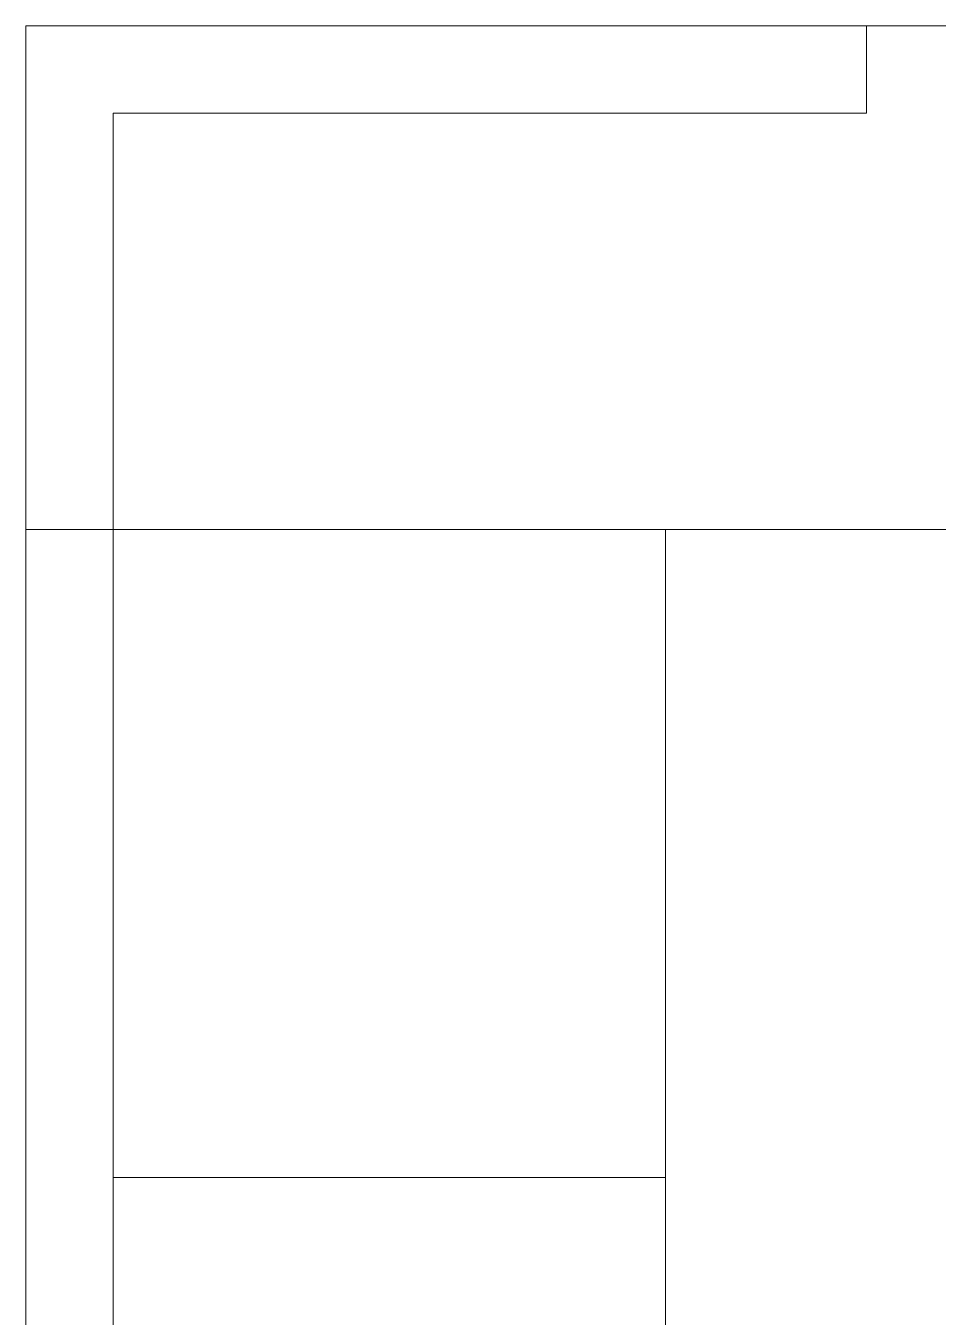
# Model space of a CAD drawing. Header units: inches. Extents: x -19662 to 10260, y -11808 to 5048.
# Drawn here: x -11668 to -10256, y -5989 to -3990 of the extents above; entities that cross this region are included whole.
import ezdxf

# ---------------------------------------------------------------- set-up
doc = ezdxf.new("R2010")
doc.units = ezdxf.units.IN
doc.header["$MEASUREMENT"] = 0
doc.layers.add('furniture', color=36, linetype='Continuous', lineweight=0)

msp = doc.modelspace()

# ---------------------------------------------------------------- linework, layer by layer
at = {"layer": 'furniture'}
for p, q in [((-10366.3, -4124.7), (-10366.3, -3989.7)), ((-11532.6, -4769.7), (-11532.6, -4124.7)), ((-11532.6, -4124.7), (-10366.3, -4124.7)), ((-11667.6, -4769.7), (-11667.6, -6891.7)), ((-11532.6, -4769.7), (-11532.6, -6756.7)), ((-10677.6, -6891.7), (-10677.6, -4769.7)), ((-11532.6, -5773.2), (-10677.6, -5773.2))]:
    msp.add_line(p, q, dxfattribs=at)
msp.add_lwpolyline([(-11667.6, -4769.7), (-11667.6, -3989.7), (-10167.6, -3989.7), (-10167.6, -4769.7)], close=True, dxfattribs=at)

doc.saveas('drawing.dxf')
